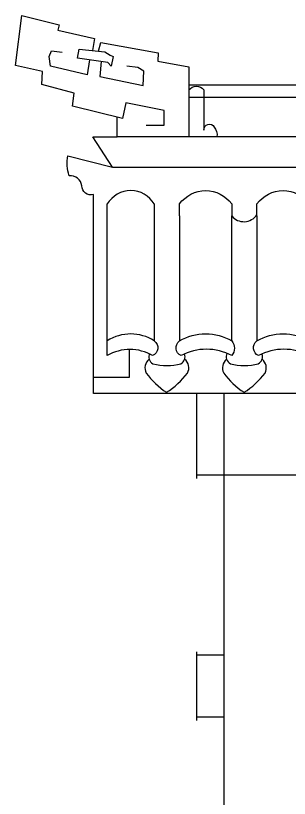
# Model space of a CAD drawing. Header units: metres. Extents: x 2084 to 9590, y 597 to 7347.
# Drawn here: x 3769 to 4607, y 4953 to 7347 of the extents above; entities that cross this region are included whole.
import ezdxf

# ---------------------------------------------------------------- set-up
doc = ezdxf.new("R2010")
doc.units = ezdxf.units.M
for name, color, linetype in [('3', 3, 'Continuous'), ('4', 4, 'Continuous'), ('7', 7, 'Continuous'), ('BH', 3, 'Continuous')]:
    doc.layers.add(name, color=color, linetype=linetype)

msp = doc.modelspace()

# ---------------------------------------------------------------- linework, layer by layer
at = {"layer": '3'}
for p, q in [((7690.35, 7096.58), (4299.63, 7096.58)), ((4193.7, 6770.86), (4193.7, 6737.85)), ((4270.7, 6734.09), (4270.7, 6352.16)), ((4430.7, 6352.16), (4430.7, 6734.09)), ((4507.7, 6734.09), (4507.7, 6352.16)), ((4407.7, 2201.16), (4407.7, 6191.16)), ((4407.7, 5391.16), (4323.7, 5391.16)), ((4407.7, 5201.16), (4323.7, 5201.16))]:
    msp.add_line(p, q, dxfattribs=at)
for points in [[(3995.29, 7211.41), (3988.61, 7165.82), (3876.22, 7192.49), (3872.01, 7221.95), (3879.03, 7238.79), (3911.34, 7234.58)], [(4067.29, 7221.95), (4061.67, 7192.49), (4051.83, 7203.71), (3959.11, 7216.34), (3963.32, 7244.4), (4042, 7235.99), (4058.86, 7226.16), (4067.29, 7221.95)], [(4031.3, 7206.51), (4026.55, 7160.21), (4160.01, 7133.55), (4161.42, 7177.05), (4143.15, 7188.28), (4109.44, 7192.49)], [(4007.7, 6241.16), (4117.7, 6241.16), (4117.7, 6325.92)], [(4323.7, 5191.16), (4323.7, 5401.16)]]:
    msp.add_lwpolyline(points, dxfattribs=at)
for points in [[(4299.63, 7119.53, -0.48), (4345.05, 7119.93), (4345.05, 6997.03, -0.8), (4377.27, 7005.81, -0.19), (4385.46, 6976.58, -0.19)], [(4270.7, 6734.09), (4270.7, 6770.86, -0.51), (4430.7, 6770.86), (4430.7, 6734.09, 0.5), (4507.7, 6737.85, 0.49)], [(4507.7, 6734.09), (4507.7, 6770.86, -0.51), (4667.7, 6770.86), (4667.7, 6734.09, 0.5), (4744.7, 6737.85, 0.49)], [(4193.7, 6737.85), (4193.7, 6352.16, -0.58), (4188.63, 6307.16, 0.27), (4049.7, 6307.16), (4049.7, 6770.86)], [(4178, 6296.08, 0.36), (4169, 6253.76, 0.09), (4231.2, 6194.84, 0.09), (4295.4, 6253.76, 0.36), (4286.4, 6296.08)], [(4179.07, 6313.93, 0.4), (4189.49, 6282.38, 0.14), (4274.9, 6282.38, 0.38), (4286.09, 6312.11)], [(4415, 6296.08, 0.36), (4406, 6253.76, 0.09), (4468.2, 6194.84, 0.09), (4532.4, 6253.76, 0.36), (4523.4, 6296.08)], [(4416.07, 6313.93, 0.4), (4426.49, 6282.38, 0.14), (4511.9, 6282.38, 0.38), (4523.09, 6312.11)]]:
    msp.add_lwpolyline(points, format="xyb", dxfattribs=at)
for points in [[(4430.7, 6307.16, 0.25), (4275.77, 6307.16, -0.58), (4270.7, 6352.16, -0.27), (4430.7, 6352.16, -0.36)], [(4667.7, 6307.16, 0.25), (4512.77, 6307.16, -0.58), (4507.7, 6352.16, -0.27), (4667.7, 6352.16, -0.36)]]:
    msp.add_lwpolyline(points, format="xyb", close=True, dxfattribs=at)
for centre, radius, start, end in [((4121.7, 6727.79), 83.9, 30.89, 149.11), ((4121.7, 6240.53), 132.83, 57.18, 122.82)]:
    msp.add_arc(centre, radius, start, end, dxfattribs=at)
at = {"layer": '4'}
for p, q in [((7735.76, 7134.58), (4299.63, 7134.58)), ((4323.7, 5931.16), (4323.7, 6191.16)), ((4407.7, 2201.16), (4407.7, 6191.16)), ((4407.7, 5941.16), (4323.7, 5941.16)), ((4627.7, 5941.16), (4407.7, 5941.16))]:
    msp.add_line(p, q, dxfattribs=at)
for points in [[(4169.26, 7011.66), (4223.46, 7011.66), (4223.46, 7057.02), (4106.27, 7080.43), (4096.01, 7032.15), (3943.67, 7070.19), (3948.06, 7109.69), (3849.91, 7136.03), (3851.38, 7175.53), (3769.35, 7194.55), (3788.39, 7346.72), (3902.65, 7318.92), (3898.26, 7302.83), (4011.05, 7276.49), (4004.1, 7240.04)], [(4023.39, 7237.98), (4030.09, 7264.78), (4205.88, 7232.6), (4204.42, 7207.72), (4299.63, 7190.16), (4299.63, 7134.58)]]:
    msp.add_lwpolyline(points, dxfattribs=at)
msp.add_lwpolyline([(7955.39, 7036.14), (7955.39, 6976.58), (8030.17, 6976.58), (7969.41, 6883.22), (8106.3, 6918.27, -0.13), (8102.22, 6857.21, 0.4), (8063.5, 6826.68, -0.53), (8027.7, 6800.22), (8027.7, 6741.16), (8027.7, 6191.16), (4007.7, 6191.16), (4007.7, 6741.16), (4007.7, 6800.22, -0.53), (3971.89, 6826.68, 0.4), (3933.17, 6857.21, -0.13), (3929.1, 6918.27), (4065.98, 6883.22), (4005.23, 6976.58), (4080.01, 6976.58), (4080.01, 7036.14)], format="xyb", dxfattribs=at)
at = {"layer": '7'}
for p, q in [((7955.39, 6976.58), (4080.01, 6976.58)), ((4065.98, 6883.22), (7969.41, 6883.22))]:
    msp.add_line(p, q, dxfattribs=at)
at = {"layer": 'BH'}
msp.add_line((4299.63, 7134.58), (4299.63, 6976.58), dxfattribs=at)

doc.saveas('drawing.dxf')
